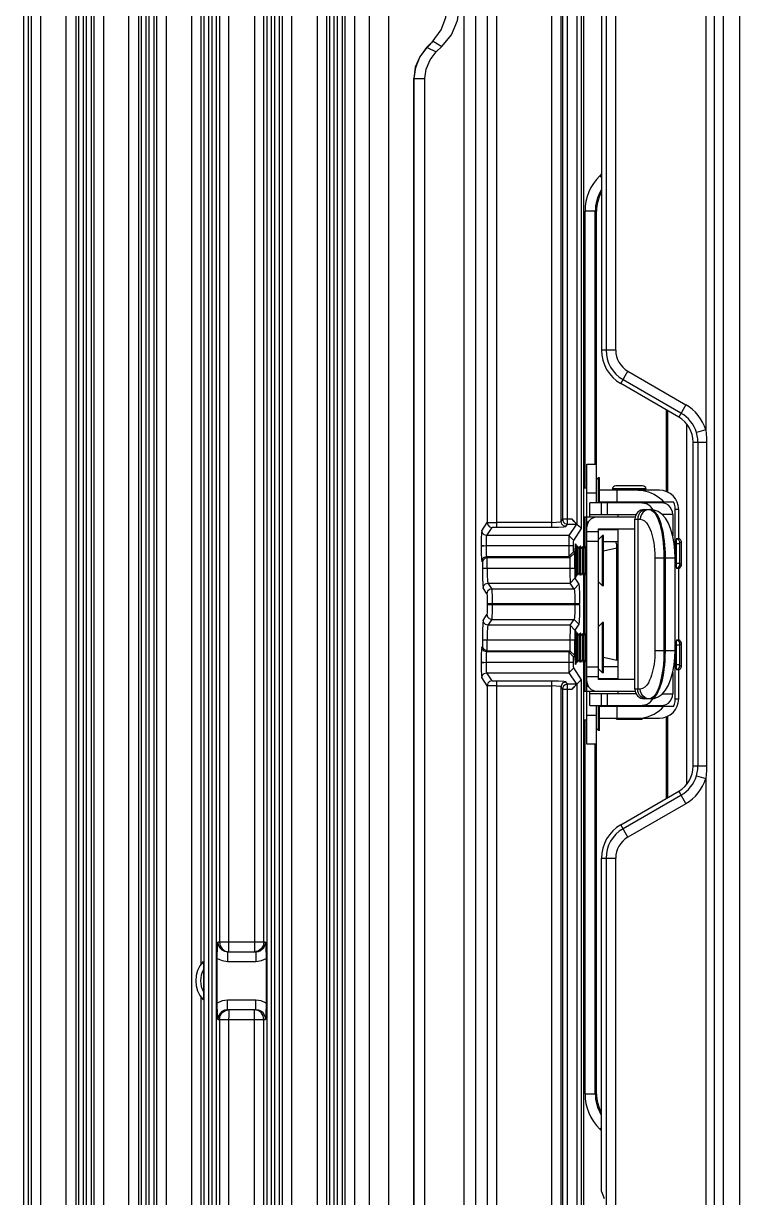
# Model space of a CAD drawing. Header units: millimetres. Extents: x -3132 to 28633, y 682 to 5849.
# Drawn here: x 24811.1 to 24885.2, y 2404.3 to 2525.9 of the extents above; entities that cross this region are included whole.
import ezdxf

# ---------------------------------------------------------------- set-up
doc = ezdxf.new("R2010")
doc.units = ezdxf.units.MM

# ---------------------------------------------------------------- blocks, each defined once
blk = doc.blocks.new('rtjg')
at = {"linetype": 'Continuous'}
for p, q in [((18562.02, 1774.2), (18562.02, 2753.42)), ((18561.11, 1775.24), (18561.11, 2752.38)), ((18563.69, 2752.42), (18563.69, 1775.2)), ((18535.16, 2659.79), (18535.16, 1965.24)), ((18536.38, 1966.32), (18536.38, 2659.79)), ((18527.39, 1964.49), (18527.39, 2565.67)), ((18522.83, 2550.7), (18522.83, 1976.92)), ((18523.82, 2550.72), (18523.82, 1976.92)), ((18525.39, 1979.55), (18525.39, 2548.07)), ((18522.04, 2544.24), (18522.04, 1983.38)), ((18522.54, 2544.24), (18522.54, 1983.38)), ((18538.55, 2151.78), (18538.55, 2375.83)), ((18544.21, 2375.83), (18544.21, 2151.78)), ((18547.34, 2151.65), (18547.34, 2375.97)), ((18537.56, 2375.36), (18537.56, 2152.26)), ((18545.21, 2152.36), (18545.21, 2375.26)), ((18545.37, 2375.02), (18545.37, 2152.6)), ((18545.87, 2152.1), (18545.87, 2375.44)), ((18546.84, 2375.51), (18546.84, 2152.11)), ((18560.19, 2365.76), (18560.19, 2161.86)), ((18549.87, 2357.5), (18549.87, 2170.12)), ((18550.87, 2170.12), (18550.87, 2357.5)), ((18547.53, 2254.51), (18547.53, 2149.81)), ((18519.95, 2251.86), (18519.95, 1976.9)), ((18520.95, 1976.92), (18520.95, 2251.86)), ((18521.23, 2252.1), (18521.23, 1983.38)), ((18521.73, 1983.38), (18521.73, 2252.1)), ((18490.33, 2249.68), (18490.33, 1974.92)), ((18491.32, 2249.68), (18491.32, 1974.92)), ((18493.95, 1974.9), (18493.95, 2249.68)), ((18494.95, 2249.68), (18494.95, 1974.92)), ((18496.83, 2249.68), (18496.83, 1974.92)), ((18497.82, 2249.68), (18497.82, 1974.92)), ((18500.45, 1974.9), (18500.45, 2249.68)), ((18501.45, 2249.68), (18501.45, 1974.92)), ((18503.33, 2249.68), (18503.33, 1974.92)), ((18504.32, 2249.68), (18504.32, 1974.92)), ((18506.95, 2249.68), (18506.95, 1974.9)), ((18507.95, 2106.55), (18507.95, 2249.68)), ((18509.83, 2249.68), (18509.83, 2108.81)), ((18510.82, 2107.81), (18510.82, 2249.68)), ((18513.45, 2249.68), (18513.45, 2108.81)), ((18514.45, 2108.81), (18514.45, 2249.68)), ((18516.33, 2249.68), (18516.33, 1974.92)), ((18517.32, 1974.92), (18517.32, 2249.68)), ((18549.39, 2248.63), (18549.39, 2170.12)), ((18489.54, 2244.99), (18489.54, 1981.38)), ((18490.04, 2244.99), (18490.04, 1981.38)), ((18495.23, 2244.99), (18495.23, 1981.38)), ((18495.73, 2244.99), (18495.73, 1981.38)), ((18496.04, 2244.99), (18496.04, 1981.38)), ((18496.54, 2244.99), (18496.54, 1981.38)), ((18501.73, 2244.99), (18501.73, 1981.38)), ((18502.23, 2244.99), (18502.23, 1981.38)), ((18502.54, 2244.99), (18502.54, 1981.38)), ((18503.04, 2244.99), (18503.04, 1981.38)), ((18508.23, 2244.99), (18508.23, 1981.38)), ((18508.73, 1981.38), (18508.73, 2244.99)), ((18509.04, 2244.99), (18509.04, 1981.38)), ((18509.54, 1981.38), (18509.54, 2244.99)), ((18514.73, 2244.99), (18514.73, 1981.38)), ((18515.23, 1981.38), (18515.23, 2244.99)), ((18515.54, 2244.99), (18515.54, 1981.38)), ((18516.04, 1981.38), (18516.04, 2244.99)), ((18531.85, 2202.02), (18531.87, 2202)), ((18531.96, 2202.1), (18532.88, 2201.57)), ((18531.34, 2201.45), (18531.28, 2201.45)), ((18531.34, 2201.46), (18532.29, 2201)), ((18532.88, 2201.57), (18532.29, 2201)), ((18529.96, 2198.24), (18531.12, 2198.24)), ((18529.96, 1967.15), (18529.96, 2198.24)), ((18530.01, 1967.15), (18530.01, 2198.24)), ((18531.12, 1967.15), (18531.12, 2198.24)), ((18549.39, 2188.36), (18549.21, 2188.18)), ((18549.21, 2188.18), (18549.39, 2188.01)), ((18548.88, 2184.51), (18547.7, 2184.51)), ((18547.7, 2155.81), (18547.7, 2184.51)), ((18548.75, 2158.31), (18548.75, 2184.51)), ((18548.88, 2158.31), (18548.88, 2184.51)), ((18550.87, 2170.12), (18549.39, 2170.12)), ((18551.39, 2166.65), (18552.13, 2167.94)), ((18552.13, 2167.94), (18558.13, 2164.47)), ((18551.63, 2167.07), (18557.63, 2163.61)), ((18557.39, 2163.19), (18551.39, 2166.65)), ((18558.13, 2164.47), (18557.39, 2163.19)), ((18556.11, 2163.93), (18556.11, 2155.46)), ((18556.25, 2155.41), (18556.25, 2163.85)), ((18558.25, 2125.2), (18558.25, 2162.42)), ((18560.19, 2161.86), (18559.23, 2161.58)), ((18558.89, 2160.59), (18560.28, 2160.59)), ((18558.89, 2127.03), (18558.89, 2160.59)), ((18559.37, 2160.59), (18559.37, 2127.03)), ((18560.28, 2160.59), (18560.28, 2127.03)), ((18547.89, 2158.31), (18548.89, 2158.31)), ((18547.89, 2129.31), (18547.89, 2158.31)), ((18548.89, 2154.31), (18548.89, 2158.31)), ((18547.89, 2155.81), (18547.53, 2155.81)), ((18549.09, 2156.91), (18548.89, 2156.71)), ((18549.19, 2156.91), (18549.09, 2156.91)), ((18549.09, 2154.31), (18549.09, 2156.91)), ((18549.19, 2154.31), (18549.19, 2156.91)), ((18554.04, 2155.76), (18550.51, 2155.76)), ((18550.71, 2155.71), (18550.51, 2155.76)), ((18553.66, 2156.05), (18550.89, 2156.05)), ((18553.84, 2155.71), (18554.04, 2155.76)), ((18548.89, 2155.31), (18547.89, 2155.31)), ((18555.39, 2155.61), (18549.19, 2155.61)), ((18550.71, 2155.71), (18553.84, 2155.71)), ((18551.01, 2154.41), (18551.01, 2155.61)), ((18551.08, 2155.71), (18551.08, 2155.61)), ((18553.48, 2155.71), (18553.48, 2155.61)), ((18555.58, 2154.31), (18548.19, 2154.31)), ((18548.19, 2152.81), (18548.19, 2154.31)), ((18549.19, 2154.41), (18556.86, 2154.41)), ((18549.39, 2153.11), (18549.39, 2154.31)), ((18549.99, 2154.31), (18549.99, 2153.11)), ((18551.08, 2154.41), (18551.08, 2154.31)), ((18553.48, 2154.41), (18553.48, 2154.31)), ((18553.85, 2153.61), (18554.48, 2153.61)), ((18554.08, 2153.61), (18553.87, 2153.58)), ((18555.84, 2154.41), (18555.84, 2154.28)), ((18557.39, 2153.61), (18557.03, 2153.61)), ((18557.03, 2134.01), (18557.03, 2153.61)), ((18557.39, 2150.61), (18557.39, 2153.61)), ((18536.99, 2151.42), (18537.56, 2152.26)), ((18544.21, 2152.28), (18538.55, 2152.28)), ((18545.21, 2152.36), (18545.37, 2152.6)), ((18546.35, 2152.6), (18545.37, 2152.6)), ((18546.35, 2152.6), (18546.84, 2152.11)), ((18552.87, 2152.81), (18547.53, 2152.81)), ((18547.7, 2149.58), (18547.7, 2152.81)), ((18548.03, 2152.31), (18547.89, 2152.31)), ((18548.19, 2153.11), (18552.99, 2153.11)), ((18551.08, 2153.11), (18551.08, 2152.81)), ((18552.85, 2152.61), (18553.4, 2152.61)), ((18552.85, 2135.01), (18552.85, 2152.61)), ((18553.15, 2152.61), (18553.15, 2135.01)), ((18556.77, 2153.11), (18555.68, 2153.11)), ((18556.77, 2153.11), (18556.77, 2150.88)), ((18538.05, 2151.76), (18537.49, 2150.92)), ((18546.02, 2150.92), (18537.49, 2150.92)), ((18538.55, 2151.78), (18544.21, 2151.78)), ((18545.71, 2151.86), (18545.87, 2152.1)), ((18545.87, 2152.1), (18546.8, 2152.1)), ((18546.02, 2150.92), (18546, 2149.84)), ((18546.8, 2152.1), (18546.02, 2150.92)), ((18546.52, 2150.42), (18546.02, 2150.92)), ((18546.52, 2150.42), (18547.34, 2151.65)), ((18549.09, 2151.31), (18547.89, 2151.31)), ((18549.09, 2151.61), (18552.85, 2151.61)), ((18549.09, 2136.01), (18549.09, 2151.61)), ((18551.08, 2151.51), (18549.09, 2151.51)), ((18549.49, 2150.91), (18549.09, 2150.51)), ((18549.19, 2151.51), (18549.19, 2151.61)), ((18549.59, 2150.91), (18549.49, 2150.91)), ((18549.49, 2145.71), (18549.49, 2150.91)), ((18549.59, 2145.71), (18549.59, 2150.91)), ((18551.08, 2151.61), (18551.08, 2136.01)), ((18546.5, 2149.84), (18537.44, 2149.84)), ((18546, 2149.84), (18546.02, 2148.76)), ((18546.71, 2150.03), (18546.72, 2150.06)), ((18546.72, 2150.06), (18546.74, 2150.03)), ((18546.73, 2149.58), (18546.86, 2149.81)), ((18546.74, 2150.03), (18546.76, 2149.82)), ((18546.76, 2149.82), (18546.76, 2149.64)), ((18546.92, 2149.81), (18546.86, 2149.81)), ((18546.86, 2149.81), (18546.86, 2146.81)), ((18547.05, 2149.58), (18546.92, 2149.81)), ((18546.92, 2146.81), (18546.92, 2149.81)), ((18547.05, 2149.58), (18547.19, 2149.81)), ((18547.24, 2149.81), (18547.19, 2149.81)), ((18547.19, 2149.81), (18547.19, 2146.81)), ((18547.38, 2149.58), (18547.24, 2149.81)), ((18547.24, 2146.81), (18547.24, 2149.81)), ((18547.38, 2149.58), (18547.51, 2149.81)), ((18547.57, 2149.81), (18547.51, 2149.81)), ((18547.51, 2149.81), (18547.51, 2146.81)), ((18547.7, 2149.58), (18547.57, 2149.81)), ((18547.57, 2146.81), (18547.57, 2149.81)), ((18547.7, 2149.58), (18547.84, 2149.81)), ((18547.89, 2149.81), (18547.84, 2149.81)), ((18547.84, 2149.81), (18547.84, 2146.81)), ((18549.09, 2150.31), (18547.89, 2150.31)), ((18549.59, 2150.31), (18551.08, 2150.31)), ((18557.47, 2150.06), (18557.12, 2150.06)), ((18557.12, 2150.06), (18557.12, 2148.06)), ((18557.18, 2150.61), (18557.39, 2150.61)), ((18557.47, 2150.06), (18557.47, 2148.06)), ((18557.69, 2150.15), (18557.48, 2150.15)), ((18557.69, 2147.97), (18557.69, 2150.15)), ((18537.49, 2148.76), (18546.02, 2148.76)), ((18537.57, 2148.63), (18537.49, 2148.76)), ((18537.56, 2147.49), (18537.57, 2148.63)), ((18537.57, 2148.63), (18546.11, 2148.63)), ((18546.5, 2149.24), (18546.02, 2148.76)), ((18546.02, 2148.76), (18546.11, 2148.63)), ((18546.62, 2149.14), (18546.12, 2148.63)), ((18546.12, 2148.63), (18546.12, 2147.49)), ((18546.64, 2149.12), (18546.5, 2149.24)), ((18546.62, 2147.49), (18546.62, 2149.14)), ((18546.73, 2149.58), (18546.73, 2147.04)), ((18547.05, 2149.58), (18547.05, 2147.04)), ((18547.38, 2149.58), (18547.38, 2147.04)), ((18547.7, 2149.58), (18547.7, 2147.04)), ((18549.59, 2149.34), (18551, 2149.65)), ((18551, 2137.97), (18551, 2149.65)), ((18554.93, 2148.61), (18557.01, 2148.61)), ((18554.93, 2148.61), (18554.93, 2139.01)), ((18555.87, 2148.61), (18555.87, 2139.01)), ((18556.01, 2139.01), (18556.01, 2148.61)), ((18557.01, 2139.01), (18557.01, 2148.61)), ((18536.99, 2148.26), (18537.07, 2148.18)), ((18537.07, 2148.18), (18537.07, 2147.49)), ((18546.62, 2147.49), (18537.07, 2147.49)), ((18557.12, 2148.06), (18557.47, 2148.06)), ((18557.39, 2147.51), (18557.18, 2147.51)), ((18557.39, 2140.11), (18557.39, 2147.51)), ((18557.48, 2147.97), (18557.69, 2147.97)), ((18546.65, 2146.5), (18546.15, 2145.99)), ((18546.65, 2146.5), (18547.06, 2145.88)), ((18546.69, 2146.8), (18546.68, 2147.19)), ((18546.74, 2146.59), (18546.72, 2146.56)), ((18546.73, 2147.04), (18546.86, 2146.81)), ((18546.92, 2146.81), (18546.86, 2146.81)), ((18547.05, 2147.04), (18546.92, 2146.81)), ((18547.05, 2147.04), (18547.19, 2146.81)), ((18547.24, 2146.81), (18547.19, 2146.81)), ((18547.38, 2147.04), (18547.24, 2146.81)), ((18547.38, 2147.04), (18547.51, 2146.81)), ((18547.57, 2146.81), (18547.51, 2146.81)), ((18547.53, 2146.81), (18547.53, 2140.81)), ((18547.7, 2147.04), (18547.57, 2146.81)), ((18547.7, 2147.04), (18547.84, 2146.81)), ((18547.7, 2140.58), (18547.7, 2147.04)), ((18547.89, 2146.81), (18547.84, 2146.81)), ((18549.49, 2145.71), (18549.09, 2146.11)), ((18537.54, 2144.89), (18537.13, 2145.5)), ((18537.63, 2145.99), (18546.15, 2145.99)), ((18537.63, 2145.99), (18538.04, 2145.38)), ((18546.56, 2145.38), (18538.04, 2145.38)), ((18546.56, 2145.38), (18546.15, 2145.99)), ((18547.06, 2145.88), (18546.56, 2145.38)), ((18549.59, 2145.71), (18549.49, 2145.71)), ((18537.57, 2143.89), (18547.13, 2143.89)), ((18537.57, 2143.89), (18537.57, 2143.73)), ((18547.13, 2143.73), (18537.57, 2143.73)), ((18538.07, 2143.73), (18538.07, 2143.89)), ((18546.63, 2143.89), (18546.63, 2143.73)), ((18547.13, 2143.73), (18547.13, 2143.89)), ((18537.13, 2142.12), (18537.54, 2142.73)), ((18538.04, 2142.23), (18537.63, 2141.62)), ((18546.15, 2141.62), (18537.63, 2141.62)), ((18538.04, 2142.23), (18546.56, 2142.23)), ((18546.15, 2141.41), (18546.12, 2140.13)), ((18546.15, 2141.62), (18546.56, 2142.23)), ((18546.65, 2141.12), (18546.15, 2141.62)), ((18546.15, 2141.62), (18546.15, 2141.41)), ((18547.06, 2141.73), (18546.56, 2142.23)), ((18547.06, 2141.73), (18546.65, 2141.12)), ((18549.49, 2141.91), (18549.09, 2141.51)), ((18549.59, 2141.91), (18549.49, 2141.91)), ((18549.49, 2136.71), (18549.49, 2141.91)), ((18549.59, 2136.71), (18549.59, 2141.91)), ((18537.07, 2140.13), (18546.62, 2140.13)), ((18537.07, 2140.13), (18537.07, 2139.44)), ((18537.57, 2138.99), (18537.56, 2140.13)), ((18546.12, 2140.13), (18546.12, 2138.99)), ((18546.62, 2138.48), (18546.62, 2140.13)), ((18546.71, 2141.03), (18546.72, 2141.06)), ((18546.72, 2141.06), (18546.74, 2141.03)), ((18546.73, 2140.58), (18546.86, 2140.81)), ((18546.73, 2140.58), (18546.73, 2138.04)), ((18546.74, 2141.03), (18546.76, 2140.82)), ((18546.76, 2140.82), (18546.76, 2140.64)), ((18546.92, 2140.81), (18546.86, 2140.81)), ((18546.86, 2140.81), (18546.86, 2137.81)), ((18547.05, 2140.58), (18546.92, 2140.81)), ((18546.92, 2137.81), (18546.92, 2140.81)), ((18547.05, 2140.58), (18547.19, 2140.81)), ((18547.05, 2140.58), (18547.05, 2138.04)), ((18547.24, 2140.81), (18547.19, 2140.81)), ((18547.19, 2140.81), (18547.19, 2137.81)), ((18547.38, 2140.58), (18547.24, 2140.81)), ((18547.24, 2137.81), (18547.24, 2140.81)), ((18547.38, 2140.58), (18547.51, 2140.81)), ((18547.38, 2140.58), (18547.38, 2138.04)), ((18547.57, 2140.81), (18547.51, 2140.81)), ((18547.51, 2140.81), (18547.51, 2137.81)), ((18547.7, 2140.58), (18547.57, 2140.81)), ((18547.57, 2137.81), (18547.57, 2140.81)), ((18547.7, 2140.58), (18547.84, 2140.81)), ((18547.7, 2140.58), (18547.7, 2138.04)), ((18547.89, 2140.81), (18547.84, 2140.81)), ((18547.84, 2140.81), (18547.84, 2137.81)), ((18557.18, 2140.11), (18557.39, 2140.11)), ((18537.07, 2139.44), (18536.99, 2139.36)), ((18537.49, 2138.86), (18537.57, 2138.99)), ((18546.02, 2138.86), (18537.49, 2138.86)), ((18537.57, 2138.99), (18546.11, 2138.99)), ((18546.02, 2138.86), (18546, 2137.78)), ((18546.11, 2138.99), (18546.02, 2138.86)), ((18546.5, 2138.37), (18546.02, 2138.86)), ((18546.64, 2138.5), (18546.11, 2138.99)), ((18554.93, 2139.01), (18557.01, 2139.01)), ((18557.47, 2139.56), (18557.12, 2139.56)), ((18557.12, 2139.56), (18557.12, 2137.56)), ((18557.47, 2139.56), (18557.47, 2137.56)), ((18557.69, 2139.65), (18557.48, 2139.65)), ((18557.69, 2137.47), (18557.69, 2139.65)), ((18546.5, 2137.78), (18537.44, 2137.78)), ((18546, 2137.78), (18546.02, 2136.7)), ((18546.5, 2138.37), (18546.64, 2138.5)), ((18546.69, 2137.8), (18546.68, 2138.19)), ((18546.74, 2137.59), (18546.72, 2137.56)), ((18546.73, 2138.04), (18546.86, 2137.81)), ((18546.92, 2137.81), (18546.86, 2137.81)), ((18547.05, 2138.04), (18546.92, 2137.81)), ((18547.05, 2138.04), (18547.19, 2137.81)), ((18547.24, 2137.81), (18547.19, 2137.81)), ((18547.38, 2138.04), (18547.24, 2137.81)), ((18547.38, 2138.04), (18547.51, 2137.81)), ((18547.57, 2137.81), (18547.51, 2137.81)), ((18547.53, 2137.81), (18547.53, 2077.11)), ((18547.7, 2138.04), (18547.57, 2137.81)), ((18547.7, 2138.04), (18547.84, 2137.81)), ((18547.7, 2134.81), (18547.7, 2138.04)), ((18547.89, 2137.81), (18547.84, 2137.81)), ((18551, 2137.97), (18549.59, 2138.28)), ((18557.12, 2137.56), (18557.47, 2137.56)), ((18537.49, 2136.7), (18546.02, 2136.7)), ((18537.49, 2136.7), (18538.05, 2135.86)), ((18546.52, 2137.2), (18546.02, 2136.7)), ((18546.02, 2136.7), (18546.81, 2135.52)), ((18547.34, 2135.97), (18546.52, 2137.2)), ((18547.89, 2137.31), (18549.09, 2137.31)), ((18547.89, 2136.31), (18549.09, 2136.31)), ((18549.49, 2136.71), (18549.09, 2137.11)), ((18549.59, 2136.71), (18549.49, 2136.71)), ((18551.08, 2137.31), (18549.59, 2137.31)), ((18556.77, 2136.74), (18556.77, 2134.51)), ((18557.39, 2137.01), (18557.18, 2137.01)), ((18557.39, 2134.01), (18557.39, 2137.01)), ((18557.48, 2137.47), (18557.69, 2137.47)), ((18537.56, 2135.36), (18536.99, 2136.2)), ((18537.56, 2135.36), (18537.56, 1967.66)), ((18544.21, 2135.83), (18538.55, 2135.83)), ((18538.55, 1966.71), (18538.55, 2135.83)), ((18538.55, 2135.34), (18544.21, 2135.34)), ((18544.21, 2135.83), (18544.21, 1958.01)), ((18545.37, 2135.02), (18545.21, 2135.26)), ((18545.21, 1958.01), (18545.21, 2135.26)), ((18545.87, 2135.52), (18545.71, 2135.76)), ((18546.81, 2135.52), (18545.87, 2135.52)), ((18545.87, 2135.44), (18545.87, 2135.52)), ((18545.87, 1958.01), (18545.87, 2135.44)), ((18546.84, 2135.51), (18546.35, 2135.02)), ((18546.84, 2135.51), (18546.84, 1958.01)), ((18547.34, 1958.01), (18547.34, 2135.97)), ((18547.89, 2135.31), (18548.03, 2135.31)), ((18549.09, 2136.11), (18551.08, 2136.11)), ((18552.85, 2136.01), (18549.09, 2136.01)), ((18549.19, 2136.01), (18549.19, 2136.11)), ((18545.37, 2135.02), (18546.35, 2135.02)), ((18545.37, 2135.02), (18545.37, 1958.01)), ((18547.53, 2134.81), (18552.87, 2134.81)), ((18548.19, 2133.31), (18548.19, 2134.81)), ((18552.99, 2134.51), (18548.19, 2134.51)), ((18549.39, 2133.31), (18549.39, 2134.51)), ((18549.99, 2134.51), (18549.99, 2133.31)), ((18551.08, 2134.81), (18551.08, 2134.51)), ((18553.4, 2135.01), (18552.85, 2135.01)), ((18554.48, 2134.01), (18553.85, 2134.01)), ((18554.08, 2134.01), (18553.87, 2134.03)), ((18554.59, 2134.08), (18554.34, 2134.01)), ((18555.68, 2134.51), (18556.77, 2134.51)), ((18557.03, 2134.01), (18557.39, 2134.01)), ((18548.19, 2133.31), (18555.58, 2133.31)), ((18548.89, 2129.31), (18548.89, 2133.31)), ((18549.09, 2130.71), (18549.09, 2133.31)), ((18549.19, 2130.71), (18549.19, 2133.31)), ((18556.86, 2133.21), (18549.19, 2133.21)), ((18551.01, 2132.01), (18551.01, 2133.21)), ((18551.08, 2133.31), (18551.08, 2133.21)), ((18553.48, 2133.31), (18553.48, 2133.21)), ((18555.84, 2133.34), (18555.84, 2133.21)), ((18547.89, 2131.81), (18547.53, 2131.81)), ((18547.7, 2093.11), (18547.7, 2131.81)), ((18547.89, 2132.31), (18548.89, 2132.31)), ((18549.19, 2132.01), (18555.39, 2132.01)), ((18550.98, 2131.91), (18553.58, 2131.91)), ((18556.11, 2132.15), (18556.11, 2123.69)), ((18556.25, 2123.77), (18556.25, 2132.2)), ((18549.09, 2130.71), (18548.89, 2130.91)), ((18549.19, 2130.71), (18549.09, 2130.71)), ((18548.89, 2129.31), (18547.89, 2129.31)), ((18548.75, 2093.11), (18548.75, 2129.31)), ((18548.88, 2093.11), (18548.88, 2129.31)), ((18560.28, 2127.03), (18558.89, 2127.03)), ((18559.23, 2126.04), (18560.19, 2125.76)), ((18560.19, 2125.76), (18560.19, 1921.86)), ((18551.39, 2120.96), (18557.39, 2124.43)), ((18557.39, 2124.43), (18558.13, 2123.14)), ((18557.63, 2124.01), (18551.63, 2120.55)), ((18558.13, 2123.14), (18552.13, 2119.68)), ((18552.13, 2119.68), (18551.39, 2120.96)), ((18549.39, 2117.5), (18550.87, 2117.5)), ((18549.39, 2082.98), (18549.39, 2117.5)), ((18549.87, 2117.5), (18549.87, 1976.12)), ((18550.87, 1976.12), (18550.87, 2117.5)), ((18509.64, 2108.41), (18509.67, 2108.81)), ((18514.61, 2108.81), (18509.67, 2108.81)), ((18510.44, 2107.89), (18510.68, 2107.84)), ((18510.67, 2107.81), (18513.61, 2107.81)), ((18510.67, 2107.81), (18510.67, 2106.81)), ((18513.45, 2107.89), (18513.45, 2107.81)), ((18513.83, 2107.89), (18513.6, 2107.84)), ((18513.61, 2107.81), (18513.61, 2106.81)), ((18514.67, 2107.54), (18514.67, 2107.12)), ((18508.17, 2105.96), (18508.17, 2103.66)), ((18509.61, 2102.5), (18509.61, 2107.12)), ((18510.67, 2106.81), (18513.61, 2106.81)), ((18514.67, 2107.12), (18514.67, 2102.5)), ((18507.95, 1974.92), (18507.95, 2103.07)), ((18509.61, 2102.08), (18509.61, 2102.5)), ((18513.61, 2102.81), (18510.67, 2102.81)), ((18510.67, 2101.81), (18510.67, 2102.81)), ((18513.61, 2101.81), (18513.61, 2102.81)), ((18510.45, 2101.73), (18510.68, 2101.78)), ((18513.61, 2101.81), (18510.67, 2101.81)), ((18510.83, 2101.73), (18510.82, 2101.81)), ((18513.45, 1974.9), (18513.45, 2101.81)), ((18513.83, 2101.73), (18513.6, 2101.78)), ((18514.64, 2101.21), (18514.61, 2100.81)), ((18509.67, 2100.81), (18514.61, 2100.81)), ((18509.83, 2100.81), (18509.83, 1974.92)), ((18510.82, 1974.92), (18510.82, 2100.81)), ((18514.45, 1974.92), (18514.45, 2100.81)), ((18547.7, 2093.11), (18548.88, 2093.11)), ((18549.39, 2089.61), (18549.21, 2089.44)), ((18549.21, 2089.44), (18549.39, 2089.26)), ((18549.39, 2082.98), (18549.69, 2082.26))]:
    blk.add_line(p, q, dxfattribs=at)
for points in [[(18531.87, 2202), (18532.79, 2203.28), (18533.28, 2204.58), (18533.43, 2205.88)], [(18532.88, 2201.57), (18533.85, 2202.78), (18534.5, 2204.25), (18534.72, 2205.88)], [(18531.34, 2201.45), (18531.55, 2201.67), (18531.87, 2202)], [(18531.28, 2201.45), (18530.57, 2200.51), (18530.11, 2199.41), (18529.96, 2198.24)], [(18530.01, 2198.24), (18530.16, 2199.38), (18530.6, 2200.47), (18531.34, 2201.45)], [(18531.12, 2198.24), (18531.25, 2199.23), (18531.65, 2200.17), (18532.29, 2201)], [(18560.19, 2161.86), (18560.24, 2161.45), (18560.27, 2161.02), (18560.28, 2160.59)], [(18559.37, 2160.59), (18559.36, 2160.92), (18559.31, 2161.25), (18559.23, 2161.58)], [(18553.21, 2155.61), (18553.47, 2155.6), (18553.73, 2155.57), (18554, 2155.51), (18554.28, 2155.43), (18554.56, 2155.32), (18554.84, 2155.19), (18555.11, 2155.03), (18555.37, 2154.84), (18555.61, 2154.64), (18555.83, 2154.41)], [(18553.87, 2153.58), (18553.67, 2153.51), (18553.5, 2153.39), (18553.35, 2153.23), (18553.24, 2153.04), (18553.17, 2152.83), (18553.15, 2152.61)], [(18554.34, 2153.61), (18554.1, 2153.58), (18553.87, 2153.48), (18553.68, 2153.32), (18553.53, 2153.11), (18553.44, 2152.87), (18553.4, 2152.61)], [(18553.6, 2154.31), (18553.86, 2154.28), (18554.11, 2154.19), (18554.34, 2154.05), (18554.52, 2153.86), (18554.67, 2153.63), (18554.68, 2153.59)], [(18553.98, 2154.31), (18554.03, 2154.34), (18554.14, 2154.39), (18554.24, 2154.41)], [(18554.34, 2153.61), (18554.58, 2153.54), (18554.8, 2153.38), (18554.98, 2153.15), (18555.14, 2152.87), (18555.27, 2152.58), (18555.38, 2152.28), (18555.47, 2151.98), (18555.55, 2151.65), (18555.63, 2151.3), (18555.69, 2150.93), (18555.75, 2150.54), (18555.8, 2150.13), (18555.83, 2149.69), (18555.86, 2149.19), (18555.87, 2148.61)], [(18557.01, 2148.61), (18556.99, 2149.33), (18556.91, 2150.09), (18556.78, 2150.83), (18556.59, 2151.54), (18556.33, 2152.2), (18556.01, 2152.73), (18555.67, 2153.11), (18555.28, 2153.4), (18554.86, 2153.56), (18554.48, 2153.61)], [(18556.01, 2148.61), (18556.01, 2149.09), (18555.99, 2149.53), (18555.96, 2149.96), (18555.92, 2150.36), (18555.87, 2150.75), (18555.81, 2151.12), (18555.74, 2151.47), (18555.66, 2151.8), (18555.57, 2152.13), (18555.46, 2152.45), (18555.33, 2152.78), (18555.16, 2153.09), (18554.97, 2153.35), (18554.74, 2153.54), (18554.48, 2153.61)], [(18556.77, 2153.11), (18556.74, 2153.38), (18556.65, 2153.63), (18556.51, 2153.86), (18556.32, 2154.05), (18556.1, 2154.19), (18555.85, 2154.28), (18555.58, 2154.31)], [(18557.03, 2153.61), (18557.01, 2153.88), (18556.95, 2154.15), (18556.86, 2154.41)], [(18537.56, 2152.26), (18537.7, 2152.27), (18538.06, 2152.28), (18538.55, 2152.28)], [(18537.56, 2152.26), (18537.62, 2152.01), (18537.8, 2151.83), (18538.05, 2151.76)], [(18544.21, 2152.28), (18544.7, 2152.29), (18545.07, 2152.32), (18545.21, 2152.36)], [(18545.71, 2151.86), (18545.47, 2151.92), (18545.28, 2152.1), (18545.21, 2152.36)], [(18545.37, 2152.6), (18545.44, 2152.35), (18545.61, 2152.17), (18545.87, 2152.1)], [(18546.8, 2152.1), (18546.74, 2152.19), (18546.57, 2152.37), (18546.35, 2152.6)], [(18553.4, 2152.61), (18553.65, 2152.56), (18553.86, 2152.43), (18554.05, 2152.24), (18554.2, 2152.02), (18554.33, 2151.79), (18554.44, 2151.55), (18554.54, 2151.3), (18554.62, 2151.04), (18554.69, 2150.76), (18554.76, 2150.47), (18554.82, 2150.15), (18554.86, 2149.83), (18554.9, 2149.47), (18554.92, 2149.07), (18554.93, 2148.61)], [(18536.99, 2151.42), (18536.97, 2151.18), (18536.95, 2150.62), (18536.94, 2149.84)], [(18537.49, 2150.92), (18537.25, 2150.98), (18537.07, 2151.16), (18536.99, 2151.42)], [(18537.49, 2150.92), (18537.47, 2150.76), (18537.45, 2150.38), (18537.44, 2149.84)], [(18538.05, 2151.76), (18538.12, 2151.77), (18538.31, 2151.78), (18538.55, 2151.78)], [(18544.21, 2151.78), (18544.95, 2151.79), (18545.49, 2151.82), (18545.71, 2151.86)], [(18546.84, 2152.11), (18547.07, 2151.88), (18547.25, 2151.71), (18547.34, 2151.65)], [(18536.94, 2149.84), (18537.01, 2149.87), (18537.19, 2149.87), (18537.44, 2149.84)], [(18537.44, 2149.84), (18537.2, 2149.81), (18537.02, 2149.81), (18536.94, 2149.84)], [(18536.94, 2149.84), (18536.95, 2149.06), (18536.97, 2148.49), (18536.99, 2148.26)], [(18537.44, 2149.84), (18537.45, 2149.3), (18537.47, 2148.92), (18537.49, 2148.76)], [(18546.5, 2149.84), (18546.5, 2150.13), (18546.51, 2150.34), (18546.52, 2150.42)], [(18546.52, 2149.22), (18546.51, 2149.34), (18546.5, 2149.54), (18546.5, 2149.84)], [(18546.68, 2149.43), (18546.69, 2149.83), (18546.71, 2150.03)], [(18557.18, 2150.61), (18557.16, 2150.59), (18557.15, 2150.54), (18557.14, 2150.45), (18557.13, 2150.34), (18557.12, 2150.2), (18557.12, 2150.06)], [(18557.18, 2150.61), (18557.3, 2150.53), (18557.4, 2150.43), (18557.46, 2150.3), (18557.48, 2150.15)], [(18557.47, 2150.06), (18557.47, 2150.09), (18557.47, 2150.12), (18557.47, 2150.14), (18557.48, 2150.15)], [(18536.99, 2148.26), (18537.06, 2148.5), (18537.24, 2148.69), (18537.49, 2148.76)], [(18537.57, 2148.63), (18537.31, 2148.55), (18537.14, 2148.38), (18537.07, 2148.18)], [(18546.66, 2148.31), (18546.67, 2148.91), (18546.68, 2149.43)], [(18537.07, 2147.49), (18537.07, 2146.53), (18537.1, 2145.8), (18537.13, 2145.5)], [(18537.56, 2147.49), (18537.57, 2146.77), (18537.6, 2146.22), (18537.63, 2145.99)], [(18546.12, 2147.49), (18546.13, 2146.78), (18546.15, 2146.21), (18546.15, 2145.99)], [(18546.62, 2147.49), (18546.62, 2147.01), (18546.64, 2146.65), (18546.65, 2146.5)], [(18546.68, 2147.19), (18546.67, 2147.73), (18546.66, 2148.31)], [(18557.12, 2148.06), (18557.12, 2147.92), (18557.13, 2147.78), (18557.14, 2147.67), (18557.15, 2147.58), (18557.16, 2147.53), (18557.18, 2147.51)], [(18557.48, 2147.97), (18557.46, 2147.83), (18557.4, 2147.7), (18557.3, 2147.59), (18557.18, 2147.51)], [(18557.48, 2147.97), (18557.47, 2147.97), (18557.47, 2147.99), (18557.47, 2148.02), (18557.47, 2148.06)], [(18546.72, 2146.56), (18546.71, 2146.59), (18546.69, 2146.8)], [(18546.76, 2146.98), (18546.76, 2146.79), (18546.74, 2146.59)], [(18537.13, 2145.5), (18537.2, 2145.74), (18537.37, 2145.92), (18537.63, 2145.99)], [(18538.04, 2145.38), (18537.79, 2145.32), (18537.61, 2145.14), (18537.54, 2144.89)], [(18537.54, 2144.89), (18537.56, 2144.74), (18537.57, 2144.37), (18537.57, 2143.89)], [(18538.04, 2145.38), (18538.05, 2145.16), (18538.07, 2144.61), (18538.07, 2143.89)], [(18546.56, 2145.38), (18546.59, 2145.19), (18546.62, 2144.65), (18546.63, 2143.89)], [(18547.06, 2145.88), (18547.09, 2145.59), (18547.12, 2144.86), (18547.13, 2143.89)], [(18537.57, 2143.73), (18537.57, 2143.25), (18537.56, 2142.88), (18537.54, 2142.73)], [(18538.07, 2143.73), (18538.07, 2143.01), (18538.05, 2142.46), (18538.04, 2142.23)], [(18546.63, 2143.73), (18546.62, 2142.99), (18546.59, 2142.45), (18546.56, 2142.23)], [(18547.13, 2143.73), (18547.12, 2142.78), (18547.09, 2142.04), (18547.06, 2141.73)], [(18537.54, 2142.73), (18537.6, 2142.49), (18537.78, 2142.31), (18538.04, 2142.23)], [(18537.13, 2142.12), (18537.1, 2141.82), (18537.07, 2141.09), (18537.07, 2140.13)], [(18537.63, 2141.62), (18537.39, 2141.69), (18537.2, 2141.87), (18537.13, 2142.12)], [(18537.63, 2141.62), (18537.6, 2141.4), (18537.57, 2140.85), (18537.56, 2140.13)], [(18546.65, 2141.12), (18546.64, 2140.97), (18546.62, 2140.61), (18546.62, 2140.13)], [(18546.66, 2139.31), (18546.67, 2139.91), (18546.68, 2140.43)], [(18546.68, 2140.43), (18546.69, 2140.83), (18546.71, 2141.03)], [(18557.18, 2140.11), (18557.16, 2140.09), (18557.15, 2140.04), (18557.14, 2139.95), (18557.13, 2139.84), (18557.12, 2139.7), (18557.12, 2139.56)], [(18557.18, 2140.11), (18557.3, 2140.03), (18557.4, 2139.93), (18557.46, 2139.8), (18557.48, 2139.65)], [(18536.99, 2139.36), (18536.97, 2139.13), (18536.95, 2138.56), (18536.94, 2137.78)], [(18537.49, 2138.86), (18537.25, 2138.93), (18537.07, 2139.1), (18536.99, 2139.36)], [(18537.57, 2138.99), (18537.3, 2139.07), (18537.13, 2139.24), (18537.07, 2139.44)], [(18537.49, 2138.86), (18537.47, 2138.7), (18537.45, 2138.32), (18537.44, 2137.78)], [(18546.68, 2138.19), (18546.67, 2138.73), (18546.66, 2139.31)], [(18554.93, 2139.01), (18554.93, 2138.62), (18554.91, 2138.27), (18554.88, 2137.93), (18554.84, 2137.61), (18554.79, 2137.3), (18554.73, 2137), (18554.66, 2136.72), (18554.58, 2136.46), (18554.49, 2136.2), (18554.38, 2135.93), (18554.25, 2135.67), (18554.08, 2135.43), (18553.89, 2135.21), (18553.66, 2135.06), (18553.4, 2135.01)], [(18554.48, 2134.01), (18554.73, 2134.07), (18554.94, 2134.24), (18555.13, 2134.47), (18555.28, 2134.75), (18555.41, 2135.04), (18555.52, 2135.34), (18555.61, 2135.64), (18555.7, 2135.97), (18555.77, 2136.32), (18555.84, 2136.69), (18555.89, 2137.08), (18555.94, 2137.49), (18555.98, 2137.93), (18556, 2138.43), (18556.01, 2139.01)], [(18554.48, 2134.01), (18554.86, 2134.05), (18555.28, 2134.22), (18555.67, 2134.5), (18556.01, 2134.89), (18556.32, 2135.42), (18556.59, 2136.08), (18556.78, 2136.79), (18556.91, 2137.53), (18556.99, 2138.29), (18557.01, 2139.01)], [(18555.87, 2139.01), (18555.86, 2138.53), (18555.84, 2138.09), (18555.81, 2137.66), (18555.77, 2137.26), (18555.72, 2136.87), (18555.66, 2136.5), (18555.59, 2136.15), (18555.52, 2135.82), (18555.43, 2135.49), (18555.32, 2135.17), (18555.18, 2134.84), (18555.02, 2134.53), (18554.82, 2134.26), (18554.59, 2134.08)], [(18557.47, 2139.56), (18557.47, 2139.59), (18557.47, 2139.62), (18557.47, 2139.64), (18557.48, 2139.65)], [(18536.94, 2137.78), (18537.01, 2137.81), (18537.19, 2137.81), (18537.44, 2137.78)], [(18537.44, 2137.78), (18537.2, 2137.75), (18537.02, 2137.75), (18536.94, 2137.78)], [(18536.94, 2137.78), (18536.95, 2137), (18536.97, 2136.44), (18536.99, 2136.2)], [(18537.44, 2137.78), (18537.45, 2137.24), (18537.47, 2136.86), (18537.49, 2136.7)], [(18546.5, 2137.78), (18546.5, 2138.07), (18546.51, 2138.28), (18546.52, 2138.39)], [(18546.52, 2137.2), (18546.51, 2137.28), (18546.5, 2137.49), (18546.5, 2137.78)], [(18546.72, 2137.56), (18546.71, 2137.59), (18546.69, 2137.8)], [(18546.76, 2137.98), (18546.76, 2137.79), (18546.74, 2137.59)], [(18557.12, 2137.56), (18557.12, 2137.42), (18557.13, 2137.28), (18557.14, 2137.17), (18557.15, 2137.08), (18557.16, 2137.03), (18557.18, 2137.01)], [(18557.48, 2137.47), (18557.47, 2137.47), (18557.47, 2137.49), (18557.47, 2137.52), (18557.47, 2137.56)], [(18536.99, 2136.2), (18537.06, 2136.45), (18537.24, 2136.63), (18537.49, 2136.7)], [(18557.48, 2137.47), (18557.46, 2137.33), (18557.4, 2137.2), (18557.3, 2137.09), (18557.18, 2137.01)], [(18538.05, 2135.86), (18537.81, 2135.8), (18537.63, 2135.62), (18537.56, 2135.36)], [(18538.55, 2135.34), (18538.06, 2135.34), (18537.7, 2135.35), (18537.56, 2135.36)], [(18538.55, 2135.83), (18538.31, 2135.84), (18538.12, 2135.85), (18538.05, 2135.86)], [(18545.71, 2135.76), (18545.49, 2135.8), (18544.95, 2135.82), (18544.21, 2135.83)], [(18545.21, 2135.26), (18545.07, 2135.3), (18544.7, 2135.33), (18544.21, 2135.34)], [(18545.21, 2135.26), (18545.28, 2135.5), (18545.46, 2135.69), (18545.71, 2135.76)], [(18545.87, 2135.52), (18545.63, 2135.46), (18545.44, 2135.28), (18545.37, 2135.02)], [(18546.35, 2135.02), (18546.57, 2135.25), (18546.74, 2135.43), (18546.81, 2135.52)], [(18547.34, 2135.97), (18547.24, 2135.9), (18547.06, 2135.74), (18546.84, 2135.51)], [(18553.87, 2134.03), (18553.67, 2134.11), (18553.5, 2134.23), (18553.35, 2134.39), (18553.24, 2134.58), (18553.17, 2134.79), (18553.15, 2135.01)], [(18554.34, 2134.01), (18554.1, 2134.04), (18553.87, 2134.14), (18553.68, 2134.3), (18553.53, 2134.51), (18553.44, 2134.75), (18553.4, 2135.01)], [(18554.68, 2134.03), (18554.67, 2133.99), (18554.52, 2133.76), (18554.34, 2133.57), (18554.11, 2133.43), (18553.86, 2133.34), (18553.6, 2133.31)], [(18555.58, 2133.31), (18555.85, 2133.34), (18556.1, 2133.43), (18556.32, 2133.57), (18556.51, 2133.76), (18556.65, 2133.99), (18556.74, 2134.24), (18556.77, 2134.51)], [(18556.86, 2133.21), (18556.95, 2133.47), (18557.01, 2133.74), (18557.03, 2134.01)], [(18553.21, 2132.01), (18553.47, 2132.02), (18553.73, 2132.05), (18554, 2132.11), (18554.28, 2132.19), (18554.56, 2132.3), (18554.84, 2132.43), (18555.11, 2132.59), (18555.37, 2132.78), (18555.61, 2132.98), (18555.83, 2133.21)], [(18553.98, 2133.31), (18554.03, 2133.27), (18554.14, 2133.23), (18554.24, 2133.21)], [(18559.23, 2126.04), (18559.31, 2126.37), (18559.36, 2126.7), (18559.37, 2127.03)], [(18560.28, 2127.03), (18560.27, 2126.6), (18560.24, 2126.17), (18560.19, 2125.76)], [(18509.61, 2107.12), (18509.61, 2107.55), (18509.62, 2107.99), (18509.64, 2108.41)], [(18509.67, 2108.81), (18509.71, 2108.5), (18509.86, 2108.22), (18510.04, 2108.03)], [(18509.83, 2108.81), (18509.9, 2108.43), (18510.12, 2108.11), (18510.44, 2107.89)], [(18513.45, 2108.81), (18513.45, 2108.43), (18513.45, 2107.89)], [(18514.45, 2108.81), (18514.37, 2108.43), (18514.15, 2108.1), (18513.83, 2107.89)], [(18514.24, 2108.03), (18514.29, 2108.08), (18514.42, 2108.22), (18514.51, 2108.38), (18514.57, 2108.53), (18514.6, 2108.67), (18514.61, 2108.81)], [(18514.61, 2108.81), (18514.64, 2108.4), (18514.65, 2107.98), (18514.67, 2107.54)], [(18510.04, 2108.03), (18510.08, 2108), (18510.36, 2107.86), (18510.67, 2107.81)], [(18513.61, 2107.81), (18513.88, 2107.85), (18514.11, 2107.94), (18514.24, 2108.03)], [(18508.14, 2106.79), (18508.15, 2106.76), (18508.16, 2106.64), (18508.17, 2106.45), (18508.17, 2106.22), (18508.17, 2105.96)], [(18509.61, 2107.12), (18510.11, 2106.89), (18510.67, 2106.81)], [(18513.61, 2106.81), (18514.19, 2106.9), (18514.67, 2107.12)], [(18508.17, 2103.66), (18508.17, 2103.4), (18508.17, 2103.17), (18508.16, 2102.98), (18508.15, 2102.86), (18508.14, 2102.82)], [(18510.67, 2102.81), (18510.12, 2102.73), (18509.61, 2102.5)], [(18514.67, 2102.5), (18514.16, 2102.73), (18513.61, 2102.81)], [(18514.67, 2102.5), (18514.67, 2102.06), (18514.65, 2101.63), (18514.64, 2101.21)], [(18509.67, 2100.81), (18509.64, 2101.22), (18509.62, 2101.64), (18509.61, 2102.08)], [(18510.04, 2101.58), (18509.86, 2101.4), (18509.71, 2101.12), (18509.67, 2100.81)], [(18509.83, 2100.81), (18509.91, 2101.19), (18510.12, 2101.52), (18510.45, 2101.73)], [(18510.67, 2101.81), (18510.36, 2101.76), (18510.08, 2101.62), (18510.04, 2101.58)], [(18510.82, 2100.81), (18510.83, 2101.19), (18510.83, 2101.73)], [(18514.24, 2101.58), (18514.15, 2101.65), (18513.89, 2101.77), (18513.61, 2101.81)], [(18514.45, 2100.81), (18514.37, 2101.19), (18514.16, 2101.51), (18513.83, 2101.73)], [(18514.61, 2100.81), (18514.59, 2101.02), (18514.51, 2101.25), (18514.36, 2101.47), (18514.24, 2101.58)]]:
    blk.add_lwpolyline(points, dxfattribs=at)
for centre, radius, start, end in [((18552.88, 2184.51), 5.19, 135, 180), ((18552.88, 2184.51), 4.13, 148.0305, 180), ((18552.88, 2184.51), 4, 151.1166, 180), ((18553.39, 2170.12), 4, 180, 240), ((18553.39, 2170.12), 3.52, 180, 240), ((18553.39, 2170.12), 2.52, 180, 240), ((18555.89, 2160.59), 4.48, 16.4064, 60), ((18555.89, 2160.59), 3, 0, 60), ((18555.89, 2160.59), 3.48, 16.4064, 60), ((18550.89, 2155.67), 0.39, 90, 166.4482), ((18553.66, 2155.67), 0.39, 13.5518, 90), ((18555.39, 2153.61), 2, 0, 90), ((18553.85, 2152.61), 1, 90, 180), ((18548.89, 2151.81), 1, 90, 180), ((18557.19, 2150.15), 0.5, 0, 66.4218), ((18557.19, 2147.97), 0.5, 293.5782, 0), ((18557.19, 2139.65), 0.5, 0, 66.4218), ((18557.19, 2137.47), 0.5, 293.5782, 0), ((18548.89, 2135.81), 1, 180, 270), ((18553.85, 2135.01), 1, 180, 270), ((18555.39, 2134.01), 2, 270, 0), ((18550.98, 2132.01), 0.1, 180, 269.9246), ((18553.58, 2132.01), 0.1, 270, 0), ((18555.89, 2127.03), 3, 300, 0), ((18555.89, 2127.03), 3.48, 300, 343.5936), ((18555.89, 2127.03), 4.48, 300, 343.5936), ((18553.39, 2117.5), 4, 120, 180), ((18553.39, 2117.5), 3.52, 120, 180), ((18553.39, 2117.5), 2.52, 120, 180), ((18510.39, 2104.81), 3, 138.583, 221.417), ((18510.39, 2104.81), 2.5, 152.5464, 207.4536), ((18552.88, 2093.11), 5.19, 180, 225), ((18552.88, 2093.11), 4.13, 180, 211.9695), ((18552.88, 2093.11), 4, 180, 208.8834)]:
    blk.add_arc(centre, radius, start, end, dxfattribs=at)
for centre, major_axis, ratio, start_param, end_param in [((18527.39, 2198.3), (15.51, 15.53), 0.024678, -1.341979, -1.304021), ((18549.78, 2149.64), (0.03, 1.51), 0.807189, -1.549505, -1.09779)]:
    blk.add_ellipse(centre, major_axis=major_axis, ratio=ratio, start_param=start_param, end_param=end_param, dxfattribs=at)
blk = doc.blocks.new('*U107')
blk.add_blockref('rtjg', (-18489.39, -2267.31))
blk = doc.blocks.new('*U108')
at = {"color": 0, "linetype": 'ByBlock', "lineweight": -2, "transparency": 16777216}
blk.add_blockref('*U107', (1500, 0), dxfattribs=at)

msp = doc.modelspace()

# ---------------------------------------------------------------- block references
msp.add_blockref('*U108', (23310.901, 2589.228))

doc.saveas('drawing.dxf')
